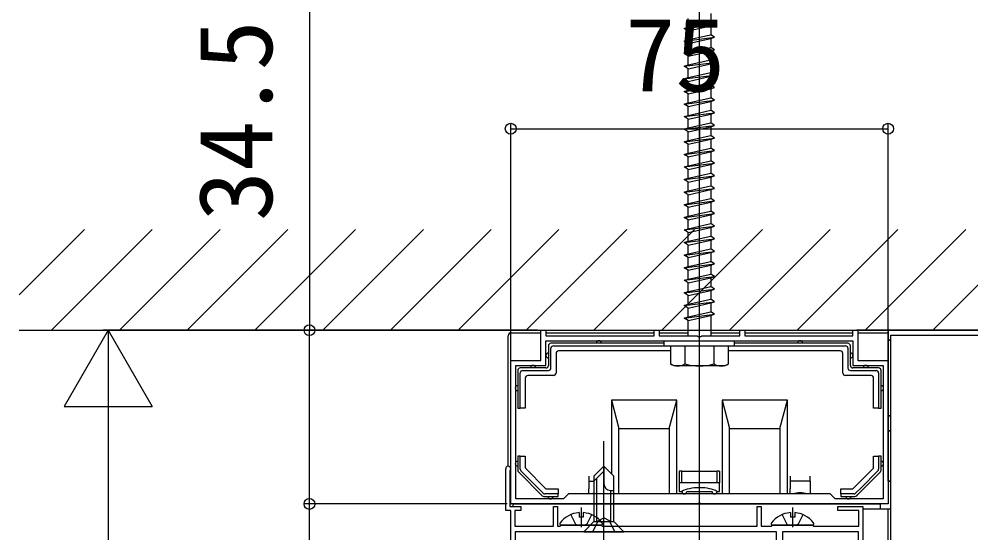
# Model space of a CAD drawing. Units: millimetres, scale not verified. Extents: x -875 to 875, y -1304 to 1297.
# Drawn here: x -772.7 to -583.5, y -436.9 to -334.9 of the extents above; entities that cross this region are included whole.
import ezdxf
from ezdxf.enums import TextEntityAlignment as Align

# ---------------------------------------------------------------- set-up
doc = ezdxf.new("R2010")
doc.units = ezdxf.units.MM
doc.header["$LTSCALE"] = 8
for name, color, linetype in [('0-2_YKK_11', 7, 'Continuous'), ('0-4_YKK_12', 2, 'Continuous'), ('0-5_YKK_13', 4, 'Continuous'), ('0-6_YKK_D', 6, 'Continuous'), ('0-8_YSS_K', 3, 'Continuous')]:
    doc.layers.add(name, color=color, linetype=linetype)
doc.styles.add('ＭＳ ゴシック', font='')
doc.styles.get('ＭＳ ゴシック').set_extended_font_data('MS Gothic')

msp = doc.modelspace()

# ---------------------------------------------------------------- linework, layer by layer
at = {"layer": '0-2_YKK_11'}
for points in [[(-600, -431.199), (-637.042, -431.199), (-637.225, -431.079), (-637.775, -431.079), (-637.958, -431.199), (-675, -431.199), (-675, -402.699), (-669, -402.699), (-669, -396.699), (-668, -396.699), (-668, -397.799), (-646.5, -397.799), (-646.5, -396.699), (-645.5, -396.699), (-645.5, -397.799), (-637.958, -397.799), (-637.775, -397.919), (-637.225, -397.919), (-637.042, -397.799), (-629.5, -397.799), (-629.5, -396.699), (-628.5, -396.699), (-628.5, -397.799), (-607, -397.799), (-607, -396.699), (-606, -396.699), (-606, -402.699), (-600, -402.699)], [(-668, -398.799), (-607, -398.799), (-607, -403.699), (-601, -403.699), (-601, -430.199), (-610.5, -430.199), (-611.5, -429.199), (-663.5, -429.199), (-664.5, -430.199), (-674, -430.199), (-674, -403.699), (-668, -403.699)]]:
    msp.add_lwpolyline(points, close=True, dxfattribs=at)
for points in [[(-675, -447), (-675, -432.5), (-676, -432.5), (-676, -424.2)], [(-675.125, -424.531), (-675.2, -424.729), (-675.2, -431.7), (-673, -431.7), (-673, -432.5), (-674.2, -432.5), (-674.2, -435.6), (-666.5, -435.6), (-666.5, -431.7), (-665.7, -431.7), (-665.7, -435.6), (-665.2, -435.6), (-665, -435.4), (-657, -435.4), (-656.8, -435.6), (-626, -435.6), (-626, -431.7), (-625.2, -431.7), (-625.2, -435.6), (-623.2, -435.6), (-623, -435.4), (-615, -435.4), (-614.8, -435.6), (-605.8, -435.6), (-605.8, -432.5), (-610, -432.5), (-610, -431.7), (-605, -431.7), (-605, -447.7)], [(-622.2, -436.7), (-674.1, -436.7), (-674.1, -446.134), (-673.95, -446.394)], [(-621.4, -447.7), (-622.2, -444.2), (-622.2, -436.7)], [(-605.9, -446.5), (-605.9, -436.7), (-621, -436.7), (-621, -444.065)]]:
    msp.add_lwpolyline(points, dxfattribs=at)
msp.add_arc((-675.5, -424.2), 0.5, 318.59037, 180, dxfattribs=at)
at = {"layer": '0-4_YKK_12'}
for p, q in [((-637.5, -407.799), (-637.5, -305.69)), ((-637.5, -596.015), (-637.5, -394.199)), ((-140.8, -396.7), (-606.274, -396.7)), ((-580.033, -396.7), (-600, -396.699)), ((-600, -396.699), (-600, -426.699)), ((-600, -426.7), (-600, -396.7)), ((-599.5, -398.699), (-600, -398.699)), ((-600, -398.7), (-599.5, -398.7)), ((-599.5, -397.699), (-599.5, -596.015)), ((-599.5, -397.699), (-565, -397.699)), ((-599.501, -413.699), (-600, -413.699)), ((-600, -413.7), (-599.5, -413.7)), ((-599.501, -416.699), (-600, -416.699)), ((-600, -416.7), (-599.5, -416.7)), ((-599.501, -426.699), (-600, -426.699)), ((-600, -426.7), (-599.5, -426.7)), ((-674.5, -431.7), (-674.5, -431.199)), ((-674.5, -431.199), (-601.5, -431.199)), ((-601.5, -432.199), (-601.5, -431.199)), ((-599.5, -432.199), (-605, -432.199)), ((-600, -596.015), (-600, -432.199))]:
    msp.add_line(p, q, dxfattribs=at)
at = {"layer": '0-5_YKK_13'}
for p, q in [((-639.75, -336.549), (-639.75, -334.799)), ((-635.25, -333.799), (-635.25, -335.549)), ((-640.5, -336.799), (-634.5, -336.049)), ((-639.75, -336.549), (-635.25, -335.549)), ((-635.25, -336.299), (-635.25, -338.049)), ((-640.5, -339.299), (-634.5, -338.549)), ((-639.75, -338.549), (-639.75, -337.299)), ((-639.75, -339.049), (-639.75, -338.549)), ((-639.75, -339.049), (-637.5, -338.549)), ((-637.5, -338.549), (-635.25, -338.049)), ((-639.75, -339.799), (-635.25, -338.799)), ((-639.75, -341.549), (-639.75, -339.799)), ((-635.25, -338.799), (-635.25, -340.549)), ((-640.5, -341.799), (-634.5, -341.049)), ((-639.75, -341.549), (-635.25, -340.549)), ((-639.75, -344.049), (-639.75, -342.299)), ((-635.25, -341.299), (-635.25, -343.049)), ((-640.5, -344.299), (-634.5, -343.549)), ((-639.75, -344.049), (-635.25, -343.049)), ((-635.25, -343.799), (-635.25, -345.549)), ((-640.5, -346.799), (-634.5, -346.049)), ((-639.75, -346.549), (-639.75, -344.799)), ((-639.75, -346.549), (-635.25, -345.549)), ((-639.75, -349.049), (-639.75, -347.299)), ((-639.75, -349.049), (-635.25, -348.049)), ((-635.25, -346.299), (-635.25, -348.049)), ((-640.5, -349.299), (-634.5, -348.549)), ((-639.75, -351.549), (-639.75, -349.799)), ((-635.25, -348.799), (-635.25, -350.549)), ((-640.5, -351.799), (-634.5, -351.049)), ((-639.75, -351.549), (-635.25, -350.549)), ((-635.25, -351.299), (-635.25, -353.049)), ((-640.5, -354.299), (-634.5, -353.549)), ((-639.75, -353.549), (-639.75, -352.299)), ((-639.75, -354.049), (-639.75, -353.549)), ((-639.75, -354.049), (-637.5, -353.549)), ((-637.5, -353.549), (-635.25, -353.049)), ((-634.5, -353.549), (-635.25, -353.049)), ((-635.25, -353.799), (-634.5, -353.549)), ((-639.75, -356.549), (-639.75, -354.799)), ((-639.75, -356.549), (-635.25, -355.549)), ((-635.25, -353.799), (-635.25, -355.549)), ((-640.5, -356.799), (-634.5, -356.049)), ((-639.75, -359.049), (-639.75, -357.299)), ((-635.25, -356.299), (-635.25, -358.049)), ((-640.5, -359.299), (-634.5, -358.549)), ((-639.75, -359.049), (-635.25, -358.049)), ((-635.25, -358.799), (-635.25, -360.549)), ((-640.5, -361.799), (-634.5, -361.049)), ((-639.75, -361.549), (-639.75, -359.799)), ((-639.75, -361.549), (-635.25, -360.549)), ((-639.75, -364.049), (-639.75, -362.299)), ((-639.75, -364.049), (-635.25, -363.049)), ((-635.25, -361.299), (-635.25, -363.049)), ((-640.5, -364.299), (-634.5, -363.549)), ((-639.75, -366.549), (-639.75, -364.799)), ((-635.25, -363.799), (-635.25, -365.549)), ((-640.5, -366.799), (-634.5, -366.049)), ((-639.75, -366.549), (-635.25, -365.549)), ((-635.25, -366.299), (-635.25, -368.049)), ((-640.5, -369.299), (-634.5, -368.549)), ((-639.75, -369.049), (-639.75, -367.299)), ((-639.75, -369.049), (-635.25, -368.049)), ((-635.25, -368.799), (-635.25, -370.549)), ((-639.75, -371.549), (-639.75, -369.799)), ((-639.75, -371.549), (-635.25, -370.549)), ((-640.5, -371.799), (-634.5, -371.049)), ((-639.75, -373.549), (-639.75, -372.299)), ((-635.25, -371.299), (-635.25, -373.049)), ((-640.5, -374.299), (-634.5, -373.549)), ((-639.75, -374.049), (-639.75, -373.549)), ((-639.75, -374.049), (-637.5, -373.549)), ((-639.75, -374.799), (-635.25, -373.799)), ((-637.5, -373.549), (-635.25, -373.049)), ((-635.25, -373.799), (-635.25, -375.549)), ((-640.5, -376.799), (-634.5, -376.049)), ((-639.75, -376.549), (-639.75, -374.799)), ((-639.75, -376.549), (-635.25, -375.549)), ((-635.25, -376.299), (-635.25, -378.049)), ((-639.75, -379.049), (-639.75, -377.299)), ((-639.75, -379.049), (-635.25, -378.049)), ((-640.5, -379.299), (-634.5, -378.549)), ((-639.75, -381.549), (-639.75, -379.799)), ((-635.25, -378.799), (-635.25, -380.549)), ((-640.5, -381.799), (-634.5, -381.049)), ((-639.75, -381.549), (-635.25, -380.549)), ((-635.25, -381.299), (-635.25, -383.049)), ((-640.5, -384.299), (-634.5, -383.549)), ((-639.75, -384.049), (-639.75, -382.299)), ((-639.75, -384.049), (-635.25, -383.049)), ((-635.25, -383.799), (-635.25, -385.549)), ((-639.75, -386.549), (-639.75, -384.799)), ((-639.75, -386.549), (-635.25, -385.549)), ((-640.5, -386.799), (-634.5, -386.049)), ((-639.75, -388.549), (-639.75, -387.299)), ((-635.25, -386.299), (-635.25, -388.049)), ((-640.5, -389.299), (-634.5, -388.549)), ((-639.75, -389.049), (-639.75, -388.549)), ((-639.75, -389.049), (-637.5, -388.549)), ((-637.5, -388.549), (-635.25, -388.049)), ((-634.5, -388.549), (-635.25, -388.049)), ((-635.25, -388.799), (-635.25, -390.549)), ((-640.5, -391.799), (-634.5, -391.049)), ((-640.5, -391.799), (-639.75, -391.549)), ((-639.75, -391.549), (-639.75, -389.799)), ((-639.75, -391.549), (-635.25, -390.549)), ((-639.75, -392.299), (-635.25, -391.299)), ((-634.5, -391.049), (-635.25, -390.549)), ((-635.25, -391.299), (-634.5, -391.049)), ((-635.25, -391.299), (-635.25, -393.049)), ((-639.75, -392.299), (-640.5, -391.799)), ((-639.75, -394.049), (-639.75, -392.299)), ((-639.75, -394.049), (-635.25, -393.049)), ((-640.5, -394.299), (-634.5, -393.549)), ((-639.75, -397.799), (-639.75, -394.799)), ((-635.25, -393.799), (-635.25, -397.799)), ((-675, -402.999), (-675, -396.699)), ((-674.9, -397.199), (-669, -397.199)), ((-668, -397.199), (-646.5, -397.199)), ((-645.5, -397.199), (-639.75, -397.199)), ((-635.25, -397.199), (-629.5, -397.199)), ((-628.5, -397.199), (-607, -397.199)), ((-606, -397.199), (-600.1, -397.199)), ((-675.5, -423.699), (-675.5, -397.799)), ((-644.5, -398.799), (-630.5, -398.799)), ((-644.5, -399.799), (-644.5, -398.799)), ((-630.5, -399.799), (-630.5, -398.799)), ((-667.5, -399.799), (-667.5, -403.699)), ((-644.5, -399.299), (-667, -399.299)), ((-667, -404.206), (-667, -400.292)), ((-666.507, -399.799), (-644.5, -399.799)), ((-643.25, -400.799), (-665.5, -400.799)), ((-644.5, -399.799), (-630.5, -399.799)), ((-643.25, -399.799), (-643.25, -403.368)), ((-643.25, -399.799), (-631.75, -399.799)), ((-640.387, -399.799), (-640.387, -403.353)), ((-634.613, -399.799), (-634.613, -403.353)), ((-631.75, -403.368), (-631.75, -399.799)), ((-609.5, -400.799), (-631.75, -400.799)), ((-608, -399.299), (-630.5, -399.299)), ((-630.5, -399.799), (-608.493, -399.799)), ((-608, -400.292), (-608, -404.206)), ((-607.5, -403.699), (-607.5, -399.799)), ((-666, -401.299), (-666, -405.199)), ((-609, -405.199), (-609, -401.299)), ((-668, -404.199), (-673.1, -404.199)), ((-672.607, -404.699), (-667.493, -404.699)), ((-642.5, -403.799), (-643.25, -403.366)), ((-632.5, -403.799), (-642.5, -403.799)), ((-632.5, -403.799), (-631.75, -403.366)), ((-607.507, -404.699), (-602.393, -404.699)), ((-601.9, -404.199), (-607, -404.199)), ((-673.1, -412.199), (-673.1, -405.192)), ((-672.1, -406.199), (-672.1, -412.199)), ((-666.5, -405.699), (-671.6, -405.699)), ((-603.4, -405.699), (-608.5, -405.699)), ((-602.9, -412.199), (-602.9, -406.199)), ((-601.9, -405.192), (-601.9, -412.199)), ((-672.1, -412.199), (-673.1, -412.199)), ((-655, -410.601), (-655, -425.199)), ((-642, -410.601), (-655, -410.601)), ((-655, -410.601), (-653.5, -416.199)), ((-643.5, -416.199), (-642, -410.601)), ((-642, -429.199), (-642, -410.601)), ((-633, -410.601), (-633, -429.199)), ((-620, -410.601), (-633, -410.601)), ((-633, -410.601), (-631.5, -416.199)), ((-621.5, -416.199), (-620, -410.601)), ((-620, -429.199), (-620, -410.601)), ((-601.9, -412.199), (-602.9, -412.199)), ((-653.5, -429.199), (-653.5, -416.199)), ((-653.5, -416.199), (-643.5, -416.199)), ((-643.5, -416.199), (-643.5, -429.199)), ((-631.5, -429.199), (-631.5, -416.199)), ((-631.5, -416.199), (-621.5, -416.199)), ((-621.5, -416.199), (-621.5, -429.199)), ((-656.5, -441.7), (-656.5, -418.7)), ((-673.1, -421.699), (-672.1, -421.699)), ((-673.1, -424.288), (-673.1, -421.699)), ((-672.1, -421.699), (-672.1, -423.871)), ((-602.9, -421.699), (-601.9, -421.699)), ((-602.9, -423.871), (-602.9, -421.699)), ((-601.4, -424.492), (-601.4, -421.699)), ((-658.5, -425.7), (-656.5, -423.7)), ((-654.5, -425.7), (-656.5, -423.7)), ((-656.5, -423.7), (-656.5, -427.167)), ((-673.454, -424.846), (-668.746, -429.553)), ((-668.537, -429.055), (-672.956, -424.636)), ((-671.954, -424.224), (-668.125, -428.053)), ((-658.5, -426.7), (-656.5, -424.7)), ((-641.5, -424.699), (-641.5, -426.999)), ((-641, -424.699), (-641.5, -424.699)), ((-641, -426.999), (-641, -424.699)), ((-641, -424.699), (-634, -424.699)), ((-634, -426.999), (-634, -424.699)), ((-633.5, -424.699), (-634, -424.699)), ((-633.5, -424.699), (-633.5, -426.999)), ((-659.5, -425.699), (-659.5, -426.699)), ((-659.5, -426.699), (-659.5, -428.199)), ((-659.5, -426.699), (-658.5, -426.699)), ((-658.5, -425.7), (-658.5, -434.7)), ((-657.9, -434.7), (-657.9, -426.1)), ((-619.5, -425.699), (-619.5, -426.699)), ((-615.5, -426.699), (-615.5, -425.699)), ((-615.5, -426.699), (-615.5, -428.199)), ((-665.6, -429.199), (-668.189, -429.199)), ((-667.772, -428.199), (-665.6, -428.199)), ((-665.6, -428.199), (-665.6, -429.199)), ((-659.5, -429.199), (-659.5, -428.199)), ((-655.167, -428.5), (-654.5, -428.5)), ((-655.1, -434.7), (-655.1, -428.5)), ((-640, -428.699), (-635, -428.699)), ((-619.5, -429.199), (-619.5, -428.199)), ((-615.5, -428.199), (-615.5, -429.199)), ((-609.4, -428.199), (-607.228, -428.199)), ((-609.4, -429.199), (-609.4, -428.199)), ((-606.811, -429.199), (-609.4, -429.199)), ((-609.4, -429.199), (-609.4, -429.699)), ((-674.7, -431.199), (-674.9, -431.199)), ((-655, -431.198), (-655, -431.199)), ((-642, -431.199), (-642, -431.198)), ((-633, -431.198), (-633, -431.199)), ((-620, -431.199), (-620, -431.198)), ((-609.4, -429.699), (-606.607, -429.699)), ((-661.425, -432.917), (-661.425, -433.8)), ((-661, -431.9), (-661, -435.8)), ((-619.425, -432.917), (-619.425, -433.8)), ((-619, -431.9), (-619, -435.8)), ((-663.075, -433.323), (-662.145, -435.188)), ((-652.5, -436.7), (-654.5, -434.7)), ((-621.075, -433.323), (-620.145, -435.188)), ((-657.024, -435.4), (-664.976, -435.4)), ((-662.145, -435.188), (-661.747, -435.4)), ((-660.5, -436.7), (-652.5, -436.7)), ((-615.024, -435.4), (-622.976, -435.4)), ((-620.145, -435.188), (-619.747, -435.4))]:
    msp.add_line(p, q, dxfattribs=at)
for points in [[(-639.75, -337.299), (-640.5, -336.799), (-639.75, -336.549)], [(-639.75, -337.299), (-635.25, -336.299), (-634.5, -336.049), (-635.25, -335.549)], [(-635.25, -338.799), (-634.5, -338.549), (-635.25, -338.049)], [(-639.75, -339.799), (-640.5, -339.299), (-639.75, -339.049)], [(-639.75, -342.299), (-640.5, -341.799), (-639.75, -341.549)], [(-639.75, -342.299), (-635.25, -341.299), (-634.5, -341.049), (-635.25, -340.549)], [(-639.75, -344.799), (-640.5, -344.299), (-639.75, -344.049)], [(-639.75, -344.799), (-635.25, -343.799), (-634.5, -343.549), (-635.25, -343.049)], [(-639.75, -347.299), (-635.25, -346.299), (-634.5, -346.049), (-635.25, -345.549)], [(-639.75, -347.299), (-640.5, -346.799), (-639.75, -346.549)], [(-639.75, -349.799), (-635.25, -348.799), (-634.5, -348.549), (-635.25, -348.049)], [(-639.75, -349.799), (-640.5, -349.299), (-639.75, -349.049)], [(-639.75, -352.299), (-640.5, -351.799), (-639.75, -351.549)], [(-639.75, -352.299), (-635.25, -351.299), (-634.5, -351.049), (-635.25, -350.549)], [(-639.75, -354.799), (-635.25, -353.799), (-634.5, -353.549)], [(-639.75, -354.799), (-640.5, -354.299), (-639.75, -354.049)], [(-639.75, -357.299), (-635.25, -356.299), (-634.5, -356.049), (-635.25, -355.549)], [(-639.75, -357.299), (-640.5, -356.799), (-639.75, -356.549)], [(-639.75, -359.799), (-640.5, -359.299), (-639.75, -359.049)], [(-639.75, -359.799), (-635.25, -358.799), (-634.5, -358.549), (-635.25, -358.049)], [(-639.75, -362.299), (-635.25, -361.299), (-634.5, -361.049), (-635.25, -360.549)], [(-639.75, -362.299), (-640.5, -361.799), (-639.75, -361.549)], [(-639.75, -364.799), (-635.25, -363.799), (-634.5, -363.549), (-635.25, -363.049)], [(-639.75, -364.799), (-640.5, -364.299), (-639.75, -364.049)], [(-639.75, -367.299), (-640.5, -366.799), (-639.75, -366.549)], [(-639.75, -367.299), (-635.25, -366.299), (-634.5, -366.049), (-635.25, -365.549)], [(-639.75, -369.799), (-635.25, -368.799), (-634.5, -368.549), (-635.25, -368.049)], [(-639.75, -369.799), (-640.5, -369.299), (-639.75, -369.049)], [(-639.75, -372.299), (-635.25, -371.299), (-634.5, -371.049), (-635.25, -370.549)], [(-639.75, -372.299), (-640.5, -371.799), (-639.75, -371.549)], [(-639.75, -374.799), (-640.5, -374.299), (-639.75, -374.049)], [(-635.25, -373.799), (-634.5, -373.549), (-635.25, -373.049)], [(-639.75, -377.299), (-635.25, -376.299), (-634.5, -376.049), (-635.25, -375.549)], [(-639.75, -377.299), (-640.5, -376.799), (-639.75, -376.549)], [(-639.75, -379.799), (-635.25, -378.799), (-634.5, -378.549), (-635.25, -378.049)], [(-639.75, -379.799), (-640.5, -379.299), (-639.75, -379.049)], [(-639.75, -382.299), (-640.5, -381.799), (-639.75, -381.549)], [(-639.75, -382.299), (-635.25, -381.299), (-634.5, -381.049), (-635.25, -380.549)], [(-639.75, -384.799), (-635.25, -383.799), (-634.5, -383.549), (-635.25, -383.049)], [(-639.75, -384.799), (-640.5, -384.299), (-639.75, -384.049)], [(-639.75, -387.299), (-635.25, -386.299), (-634.5, -386.049), (-635.25, -385.549)], [(-639.75, -387.299), (-640.5, -386.799), (-639.75, -386.549)], [(-639.75, -389.799), (-640.5, -389.299), (-639.75, -389.049)], [(-639.75, -389.799), (-635.25, -388.799), (-634.5, -388.549)], [(-639.75, -394.799), (-635.25, -393.799), (-634.5, -393.549), (-635.25, -393.049)], [(-639.75, -394.799), (-640.5, -394.299), (-639.75, -394.049)], [(-673.6, -404.699), (-673.6, -412.199), (-673.1, -412.199)], [(-601.9, -412.199), (-601.4, -412.199), (-601.4, -404.699)], [(-673.1, -421.699), (-673.6, -421.699), (-673.6, -424.492)], [(-601.4, -421.699), (-601.5, -421.699), (-601.9, -421.699), (-601.9, -424.288)], [(-606.875, -428.053), (-605, -426.178), (-603.046, -424.224)], [(-602.044, -424.636), (-605.393, -427.985), (-606.463, -429.055)], [(-606.254, -429.553), (-606, -429.299), (-601.546, -424.846)], [(-658.5, -434.7), (-654.5, -434.7), (-654.5, -425.7)], [(-637.5, -426.999), (-641.5, -426.999), (-641.5, -428.699)], [(-634.001, -428.722), (-634, -428.699), (-633.5, -428.699), (-633.5, -426.999), (-637.5, -426.999)], [(-615.5, -426.699), (-619.5, -426.699), (-619.5, -428.199)], [(-668.393, -429.699), (-665.6, -429.699), (-665.6, -429.199)], [(-641.5, -428.699), (-641, -428.699), (-640.999, -428.722)], [(-660.575, -432.917), (-660.575, -433.8), (-661.425, -433.8)], [(-618.575, -432.917), (-618.575, -433.8), (-619.425, -433.8)], [(-660.5, -436.7), (-658.5, -434.7), (-654.5, -434.7)], [(-658.925, -433.323), (-659.855, -435.188), (-660.253, -435.4)], [(-658.7, -436.7), (-657.65, -434.547), (-656.5, -433.936)], [(-654.3, -436.7), (-655.35, -434.547), (-656.5, -433.936)], [(-616.925, -433.323), (-617.855, -435.188), (-618.253, -435.4)]]:
    msp.add_lwpolyline(points, dxfattribs=at)
for centre, radius, start, end in [((-674.9, -397.799), 0.6, 90, 180), ((-600.1, -397.799), 0.6, 80.40591, 90), ((-657.5, -399.299), 0.5, 0, 180), ((-617.5, -399.299), 0.5, 0, 180), ((-667, -399.799), 0.5, 90.77436, 179.22564), ((-667, -399.799), 0.5, 179.22564, 180), ((-667, -399.799), 0.5, 90, 90.77436), ((-665.5, -401.299), 0.5, 90, 180), ((-609.5, -401.299), 0.5, 0, 90), ((-608, -399.799), 0.5, 89.22564, 90), ((-608, -399.799), 0.5, 0.77436, 89.22564), ((-608, -399.799), 0.5, 0, 0.77436), ((-667.5, -401.699), 0.5, 90, 270), ((-607.5, -401.699), 0.5, 270, 90), ((-673.1, -404.699), 0.5, 90.77436, 179.22564), ((-673.1, -404.699), 0.5, 179.22564, 180), ((-673.1, -404.699), 0.5, 90, 90.77436), ((-670.55, -404.199), 0.5, 0, 180), ((-668, -403.699), 0.5, 270, 270.77436), ((-668, -403.699), 0.5, 270.77436, 359.22564), ((-668, -403.699), 0.5, 359.22564, 0), ((-641.83, -401.243), 2.556, 236.25178, 304.38425), ((-637.5, -394.246), 9.553, 252.41205, 287.58795), ((-633.17, -401.243), 2.556, 235.61575, 303.74822), ((-607, -403.699), 0.5, 180, 180.77436), ((-607, -403.699), 0.5, 180.77436, 269.22564), ((-607, -403.699), 0.5, 269.22564, 270), ((-604.45, -404.199), 0.5, 0, 180), ((-601.9, -404.699), 0.5, 89.22564, 90), ((-601.9, -404.699), 0.5, 0.77436, 89.22564), ((-601.9, -404.699), 0.5, 0, 0.77436), ((-671.6, -406.199), 0.5, 90, 180), ((-666.5, -405.199), 0.5, 270, 0), ((-608.5, -405.199), 0.5, 180, 270), ((-603.4, -406.199), 0.5, 0, 90), ((-673.6, -408.199), 0.5, 90, 270), ((-601.4, -408.199), 0.5, 270, 90), ((-673.6, -423.199), 0.5, 90, 270), ((-601.4, -423.199), 0.5, 270, 90), ((-673.1, -424.492), 0.5, 180, 180.32253), ((-673.1, -424.492), 0.5, 180.32253, 224.67747), ((-673.1, -424.492), 0.5, 216.8699, 224.67747), ((-673.1, -424.492), 0.5, 224.67747, 225), ((-671.6, -423.871), 0.5, 180, 225), ((-603.4, -423.871), 0.5, 315, 0), ((-601.9, -424.492), 0.5, 315, 315.32253), ((-601.9, -424.492), 0.5, 323.1301, 359.67747), ((-601.9, -424.492), 0.5, 359.67747, 0), ((-655.167, -427.167), 1.333, 180, 270), ((-667.772, -427.699), 0.5, 225, 270), ((-640.5, -428.699), 0.5, 182.6106, 0), ((-634.5, -428.699), 0.5, 180, 357.3894), ((-607.228, -427.699), 0.5, 270, 315), ((-674.9, -430.599), 0.6, 231.9534, 270), ((-668.393, -429.199), 0.5, 225, 225.32253), ((-668.393, -429.199), 0.5, 225.32253, 269.67747), ((-668.393, -429.199), 0.5, 269.67747, 270), ((-667.1, -429.699), 0.5, 180, 0), ((-607.9, -429.699), 0.5, 180, 0), ((-606.607, -429.199), 0.5, 270, 270.32253), ((-606.607, -429.199), 0.5, 270.32253, 314.67747), ((-606.607, -429.199), 0.5, 314.67747, 315), ((-661, -438.2), 5.3, 94.59941, 142.28591), ((-661, -438.2), 5.3, 37.71409, 85.40059), ((-619, -438.2), 5.3, 94.59941, 142.28591), ((-619, -438.2), 5.3, 37.71409, 85.40059), ((-664.976, -435.126), 0.274, 142.28591, 270), ((-657.024, -435.126), 0.274, 270, 37.71409), ((-622.976, -435.126), 0.274, 142.28591, 270), ((-615.024, -435.126), 0.274, 270, 37.71409)]:
    msp.add_arc(centre, radius, start, end, dxfattribs=at)
for centre, major_axis, ratio, start_param, end_param in [((-666.493, -400.306), (0.363, -0.363), 0.973329, 2.3697096, 3.9134757), ((-608.507, -400.306), (-0.363, -0.363), 0.973329, 2.3697096, 3.9134757), ((-672.593, -405.206), (0.363, -0.363), 0.973329, 2.3697096, 3.9134757), ((-667.507, -404.192), (-0.363, 0.363), 0.973329, 2.3697096, 3.9134757), ((-607.493, -404.192), (0.363, 0.363), 0.973329, 2.3697096, 3.9134757), ((-602.407, -405.206), (-0.363, -0.363), 0.973329, 2.3697096, 3.9134757), ((-672.593, -424.282), (-0.469, -0.194), 0.984115, 5.8961155, 6.6702551), ((-602.407, -424.282), (0.469, -0.194), 0.984115, 5.8961155, 6.6702551), ((-668.183, -428.692), (-0.194, -0.469), 0.984115, 5.8961155, 6.6702551), ((-657.5, -429.699), (-2, 0), 0.35, 5.2359877, 5.4875824), ((-637.5, -429.427), (-4, 0), 0.36397, 5.7595865, 5.7775569), ((-637.5, -429.427), (-4, 0), 0.36397, 4.712389, 5.7595865), ((-637.5, -429.427), (-4, 0), 0.36397, 3.6651914, 4.712389), ((-637.5, -429.427), (-4, 0), 0.36397, 3.6472211, 3.6651914), ((-617.5, -429.699), (-2, 0), 0.35, 3.9371956, 5.4875824), ((-606.817, -428.692), (0.194, -0.469), 0.984115, 5.8961155, 6.6702551)]:
    msp.add_ellipse(centre, major_axis=major_axis, ratio=ratio, start_param=start_param, end_param=end_param, dxfattribs=at)
at = {"layer": '0-6_YKK_D'}
for p, q in [((-715, -323.98), (-715, -396.699)), ((-675, -401.999), (-675, -355.699)), ((-675, -356.699), (-600, -356.699)), ((-600, -401.999), (-600, -355.699)), ((-755, -396.699), (-763.75, -411.855)), ((-669.7, -396.699), (-756, -396.699)), ((-755, -396.699), (-746.25, -411.855)), ((-755, -396.699), (-755, -427.01)), ((-669.7, -396.699), (-716, -396.699)), ((-715, -431.199), (-715, -396.699)), ((-763.75, -411.855), (-746.25, -411.855)), ((-755, -414.199), (-755, -1034.7)), ((-675.7, -431.199), (-716, -431.199)), ((-675.7, -431.199), (-716, -431.199)), ((-715, -1014.7), (-715, -431.199))]:
    msp.add_line(p, q, dxfattribs=at)
for centre in [(-675, -356.699), (-600, -356.699), (-715, -396.699), (-715, -431.199), (-715, -431.199)]:
    msp.add_circle(centre, 1.075, dxfattribs=at)
at = {"layer": '0-8_YSS_K'}
for p, q in [((-637.501, -354.699), (-637.501, -366.699)), ((-637.501, -354.699), (-637.501, -366.699)), ((-772.701, -389.698), (-759.702, -376.699)), ((-766.231, -396.699), (-746.231, -376.699)), ((-752.761, -396.699), (-732.761, -376.699)), ((-739.29, -396.699), (-719.29, -376.699)), ((-725.82, -396.699), (-705.82, -376.699)), ((-712.35, -396.699), (-692.35, -376.699)), ((-698.879, -396.699), (-678.879, -376.699)), ((-685.409, -396.699), (-665.409, -376.699)), ((-671.939, -396.699), (-651.939, -376.699)), ((-658.468, -396.699), (-638.468, -376.699)), ((-644.998, -396.699), (-624.998, -376.699)), ((-631.527, -396.699), (-611.527, -376.699)), ((-618.057, -396.699), (-598.057, -376.699)), ((-604.587, -396.699), (-584.587, -376.699)), ((-591.116, -396.699), (-571.116, -376.699)), ((-772.701, -396.699), (-140.8, -396.7))]:
    msp.add_line(p, q, dxfattribs=at)

# ---------------------------------------------------------------- texts
at = {"layer": '0-6_YKK_D', "style": 'ＭＳ ゴシック'}
msp.add_text('34.5', height=14.66, rotation=90, dxfattribs=at).set_placement((-718, -375.048), align=Align.BOTTOM_LEFT)
msp.add_text('75', height=14.66, dxfattribs=at).set_placement((-652.273, -353.699), align=Align.BOTTOM_LEFT)

doc.saveas('drawing.dxf')
